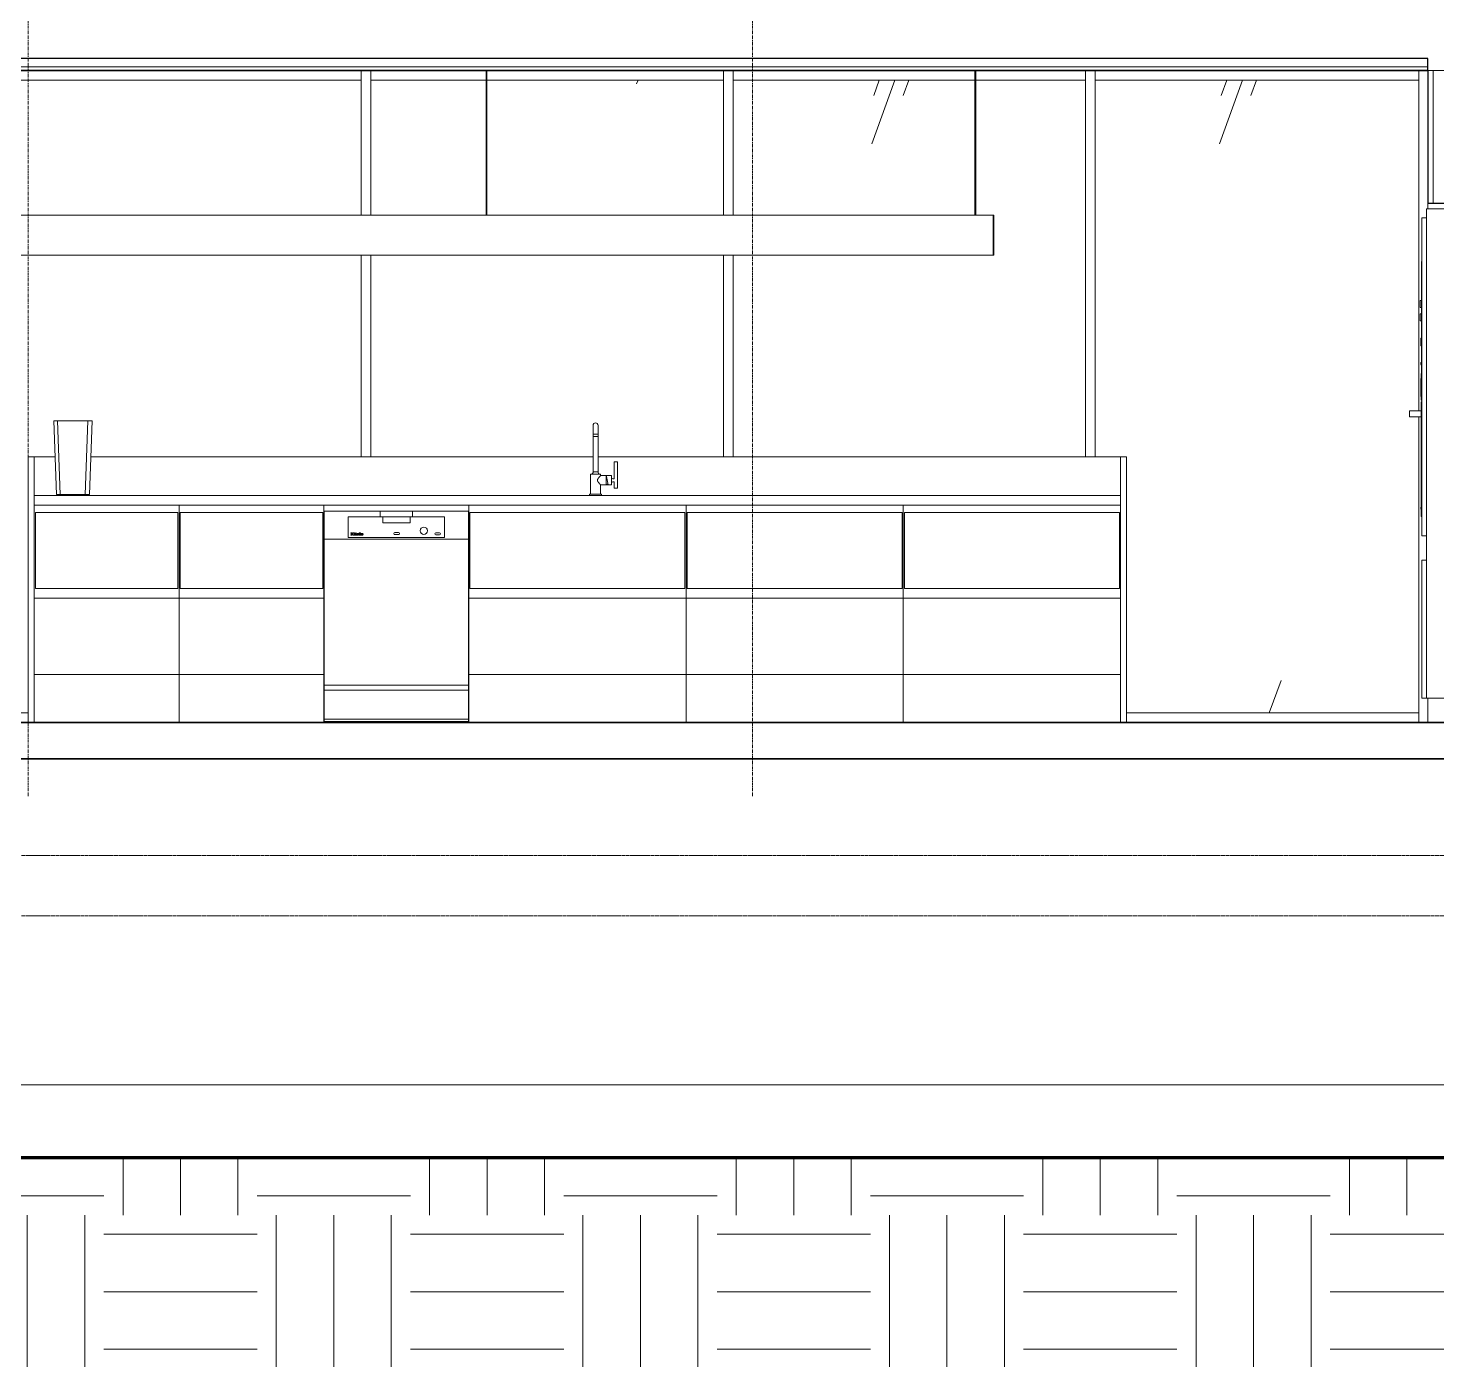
# Model space of a CAD drawing. Header units: millimetres. Extents: x -22400 to 100951, y -3625 to 17206.
# Drawn here: x 51506 to 57341, y -2667 to 2875 of the extents above; entities that cross this region are included whole.
import ezdxf

# ---------------------------------------------------------------- set-up
doc = ezdxf.new("R2010")
doc.units = ezdxf.units.MM
doc.linetypes.add('Dash - Tight', pattern=[4.5, 3, -1.5])
doc.linetypes.add('Grid Line', pattern=[22.225, 12.7, -3.175, 3.175, -3.175])
for name, color, linetype, lineweight in [('A-CLNG', 13, 'Continuous', 9), ('A-FLOR', 192, 'Continuous', 9), ('A-FLOR-LEVL', 51, 'Continuous', 9), ('A-GENM', 13, 'Continuous', 9), ('A-GLAZ-CURT', 52, 'Continuous', 9), ('A-GLAZ-CWMG', 51, 'Continuous', 9), ('A-WALL', 113, 'Continuous', 9), ('C-BLDG-PADS', 91, 'Continuous', 9), ('C-TOPO', 7, 'Continuous', 9), ('E-LITE-EQPM', 33, 'Continuous', 9), ('P-SANR-FIXT', 6, 'Continuous', 9), ('Q-CASE', 31, 'Continuous', 9), ('Q-SPCQ', 91, 'Continuous', 9), ('S-GRID', 1, 'Continuous', 9)]:
    doc.layers.add(name, color=color, linetype=linetype, lineweight=lineweight)

# ---------------------------------------------------------------- blocks, each defined once
blk = doc.blocks.new('Faucet-8inch_Reach-Kohler-Purist-7507 - Chrome-Polished_Chrome-CP-213558-Longitudinal Section')
at = {"layer": 'P-SANR-FIXT'}
for p, q in [((3401.8, 1230.5), (3401.8, 1035.1)), ((3422.4, 1035.1), (3422.4, 1230.5)), ((3401.8, 1194.8), (3422.4, 1194.8)), ((3401.8, 1185.2), (3422.4, 1185.2)), ((3502.6, 1079.5), (3489.5, 1079.5)), ((3489.5, 1079.5), (3489.5, 1009.3)), ((3502.6, 971.2), (3502.6, 1079.5)), ((3391.5, 1028.5), (3391.5, 948.5)), ((3396, 1029.2), (3392.2, 1029.2)), ((3396, 1029.2), (3428.2, 1029.2)), ((3401.8, 1038.2), (3422.4, 1038.2)), ((3432, 1029.2), (3428.2, 1029.2)), ((3432.8, 1022.5), (3432.8, 1028.5)), ((3477.7, 1022.5), (3432.8, 1022.5)), ((3455.8, 984.4), (3455.8, 1022.5)), ((3455.8, 1020.4), (3457.5, 1020.4)), ((3457.5, 1021.7), (3457.5, 1018.9)), ((3464.3, 984.4), (3457.5, 1018.9)), ((3477.7, 1015.8), (3477.7, 1022.5)), ((3477.7, 1015.8), (3477.7, 991.1)), ((3489.5, 1009.3), (3484.1, 1009.3)), ((3484.1, 997.6), (3489.5, 997.6)), ((3489.5, 997.6), (3489.5, 971.2)), ((3388.3, 945.3), (3386.7, 945.3)), ((3386.7, 945.3), (3386.7, 941.5)), ((3388.3, 945.3), (3435.9, 945.3)), ((3432.8, 948.5), (3432.8, 984.4)), ((3432.8, 984.4), (3477.7, 984.4)), ((3436.8, 945.3), (3435.9, 945.3)), ((3437.5, 941.5), (3437.5, 944.6)), ((3477.7, 984.4), (3477.7, 991.1)), ((3489.5, 971.2), (3502.6, 971.2))]:
    blk.add_line(p, q, dxfattribs=at)
for centre, radius, start, end in [((3412.1, 1230.5), 10.3, 90, 180), ((3412.1, 1230.5), 10.3, 0, 90), ((3392.2, 1028.5), 0.774, 90, 180), ((3396, 1035.1), 5.8, 270, 0), ((3428.2, 1035.1), 5.82, 180, 270), ((3432, 1028.5), 0.755, 0, 90), ((3458.3, 1021.7), 0.794, 90, 180), ((3484.1, 1015.8), 6.45, 180, 270), ((3484.1, 991.1), 6.45, 90, 180), ((3387.5, 941.5), 0.759, 180, 270), ((3388.3, 948.5), 3.14, 270, 0), ((3435.9, 948.5), 3.16, 180, 270), ((3436.8, 944.6), 0.714, 0, 90), ((3436.8, 941.5), 0.757, 270, 0), ((3455.8, 1003.5), 17, 270.07243, 296.98132)]:
    blk.add_arc(centre, radius, start, end, dxfattribs=at)
for points, knots in [([(3432.8, 1022.5), (3432.8, 1022.5), (3432.6, 1022.3), (3432.2, 1021.9), (3431.8, 1021.4), (3431.3, 1020.8), (3430.4, 1019.9), (3429.5, 1018.8), (3428.4, 1017.6), (3427.5, 1016.6), (3426.6, 1015.6), (3425.7, 1014.5), (3424.8, 1013.3), (3423.9, 1012.1), (3423.1, 1011.1), (3422.5, 1010.2), (3422.2, 1009.5), (3421.8, 1008.8), (3421.4, 1007.9), (3420.7, 1006.1), (3420.3, 1004.6), (3420.1, 1003.4)], [-1, -1, -1, -1, -0.9, -0.85, -0.8, -0.75, -0.7, -0.6, -0.55, -0.5, -0.45, -0.4, -0.35, -0.3, -0.25, -0.225, -0.2, -0.175, -0.15, -0.1, 0, 0, 0, 0]), ([(3420.1, 1003.4), (3420.2, 1002.5), (3420.5, 1001.2), (3421, 999.8), (3421.3, 999), (3421.6, 998.4), (3421.9, 997.8), (3422.3, 997.1), (3422.9, 996.2), (3423.5, 995.3), (3424, 994.7), (3424.4, 994.2), (3424.7, 993.7), (3425.2, 993), (3426.1, 992), (3427.3, 990.5), (3428.5, 989.2), (3429.3, 988.2), (3430, 987.5), (3430.5, 986.9), (3431.2, 986.1), (3431.9, 985.3), (3432.5, 984.7), (3432.7, 984.5), (3432.8, 984.4)], [-1, -1, -1, -1, -0.916667, -0.875, -0.854167, -0.833333, -0.8125, -0.791667, -0.75, -0.708333, -0.6875, -0.666667, -0.645833, -0.625, -0.583333, -0.5, -0.416667, -0.375, -0.333333, -0.291667, -0.25, -0.166667, -0.083333, 0, 0, 0, 0])]:
    blk.add_open_spline(points, degree=3, knots=knots, dxfattribs=at)
blk = doc.blocks.new('Miele MasterCool KF 1911 Vi - Miele Fridge_Freezer KF 1911 Vi-684776-Longitudinal Section')
at = {"layer": 'Q-SPCQ'}
for p, q in [((6854.9, 2113.1), (6853.8, 2113.1)), ((6853.8, 2105.2), (6853.8, 2112.2)), ((6854.9, 2112.2), (6853.8, 2112.2)), ((6854.9, 2110.5), (6853.8, 2110.5)), ((6853.8, 2107.6), (6853.8, 2108.5)), ((6853.8, 2108.5), (6853.8, 2108.5)), ((6854.9, 2107.6), (6853.8, 2107.6)), ((6853.8, 2106.6), (6853.8, 2103.8)), ((6853.8, 2105.8), (6853.8, 2106.6)), ((6853.8, 2106.6), (6854.9, 2106.6)), ((6854.9, 2106.6), (6853.8, 2106.6)), ((6854.9, 2106.6), (6853.8, 2106.6)), ((6853.8, 2103.8), (6853.8, 2105.8)), ((6853.8, 2105.8), (6853.8, 2104.8)), ((6853.8, 2104.8), (6853.8, 2105.8)), ((6854.9, 2105.8), (6853.8, 2105.8)), ((6854.9, 2105.8), (6853.8, 2105.8)), ((6853.8, 2103.8), (6853.8, 2105.2)), ((6853.8, 2103.8), (6853.8, 2105.2)), ((6853.8, 2103.8), (6853.8, 2105.2)), ((6853.8, 2103.8), (6853.8, 2105.2)), ((6853.8, 2105.2), (6853.8, 2104.8)), ((6854.9, 2105.2), (6853.8, 2105.2)), ((6854.9, 2105.2), (6853.8, 2105.2)), ((6853.8, 2105.1), (6853.8, 2103.8)), ((6853.8, 2104.8), (6853.8, 2105.1)), ((6853.8, 2103.8), (6853.8, 2104.8)), ((6853.8, 2104.8), (6853.8, 2104.8)), ((6853.8, 2104.8), (6853.8, 2104.8)), ((6854.9, 2104.8), (6853.8, 2104.8)), ((6854.9, 2104.8), (6853.8, 2104.8)), ((6854.9, 2103.8), (6853.8, 2103.8)), ((6854.9, 2103.8), (6853.8, 2103.8)), ((6854.9, 2103.8), (6853.8, 2103.8)), ((6854.9, 2103.8), (6853.8, 2103.8)), ((6854.9, 2103.8), (6853.8, 2103.8)), ((6854.9, 2103.8), (6853.8, 2103.8)), ((6853.8, 2103.4), (6854.9, 2103.4)), ((6853.8, 2103.4), (6854.9, 2103.4)), ((6854.9, 102), (6854.9, 2127)), ((7398.9, 2127), (6854.9, 2127)), ((7398.9, 2127), (7417.9, 2127)), ((7398.9, 102), (7398.9, 2127)), ((7398.9, 2127), (7398.9, 102)), ((7417.9, 2127), (7417.9, 102)), ((6834.9, 773), (6834.9, 2090.1)), ((6854.9, 2090.1), (6834.9, 2090.1)), ((6854.9, 2090.1), (6854.9, 773)), ((7417.9, 1982), (7446.9, 1982)), ((7417.9, 102), (7417.9, 1982)), ((7446.9, 1982), (7446.9, 102)), ((6854.9, 773), (6834.9, 773)), ((6834.9, 102), (6834.9, 672)), ((6854.9, 672), (6834.9, 672)), ((6854.9, 672), (6854.9, 102)), ((6854.9, 102), (6834.9, 102)), ((7398.9, 102), (6854.9, 102)), ((7417.9, 102), (6941.9, 102)), ((6941.9, 102), (6941.9, 64)), ((6941.9, 64), (6960.9, 64)), ((6960.9, 64), (6960.9, 25.4)), ((7417.9, 102), (7398.9, 102)), ((7417.9, 25.4), (7417.9, 102)), ((7446.9, 102), (7417.9, 102)), ((6960.9, 25.4), (7417.9, 25.4)), ((6987.7, 7.6), (7002.7, 7.6)), ((6987.7, 0), (6987.7, 7.6)), ((6992.7, 25.4), (6992.7, 7.6)), ((7002.7, 7.6), (7017.7, 7.6)), ((7002.7, 7.6), (7002.7, 0)), ((7012.7, 7.6), (7012.7, 25.4)), ((7017.7, 0), (7017.7, 7.6)), ((7333.1, 7.6), (7348.1, 7.6)), ((7333.1, 0), (7333.1, 7.6)), ((7338.1, 25.4), (7338.1, 7.6)), ((7348.1, 7.6), (7363.1, 7.6)), ((7348.1, 7.6), (7348.1, 0)), ((7358.1, 7.6), (7358.1, 25.4)), ((7363.1, 0), (7363.1, 7.6)), ((7002.7, 0), (6987.7, 0)), ((7017.7, 0), (7002.7, 0)), ((7348.1, 0), (7333.1, 0)), ((7363.1, 0), (7348.1, 0))]:
    blk.add_line(p, q, dxfattribs=at)
at = {"layer": 'Q-SPCQ', "flags": 128}
blk.add_lwpolyline([(6853.8, 2106.6), (6853.8, 2107.5), (6853.8, 2108.3), (6853.8, 2109), (6853.8, 2109.7), (6853.8, 2110.1), (6853.8, 2110.4), (6853.8, 2110.5), (6853.8, 2110.4), (6853.8, 2110.1), (6853.8, 2109.7), (6853.8, 2109), (6853.8, 2108.3), (6853.8, 2107.5), (6853.8, 2106.6)], dxfattribs=at)
blk = doc.blocks.new('Miele Oven H 5681 BP - Miele Oven H 5681 BP-686169-Longitudinal Section')
at = {"layer": 'Q-SPCQ'}
for p, q in [((6831.2, 1350.5), (6831.2, 1425)), ((6832, 1446), (6832, 1334.5)), ((6834.9, 1446), (6832, 1446)), ((6784.5, 1290.5), (6832, 1290.5)), ((6784.5, 1290.5), (6784.5, 1265.5)), ((6832, 1334.5), (6834.9, 1334.5)), ((6832, 1327.5), (6832, 928)), ((6834.9, 1327.5), (6832, 1327.5)), ((6832, 1265.5), (6784.5, 1265.5)), ((6832, 893.1), (6831, 893.1)), ((6831, 885.2), (6831, 892.3)), ((6832, 892.3), (6831, 892.3)), ((6832, 890.6), (6831, 890.6)), ((6831, 887.7), (6831, 888.6)), ((6831, 888.6), (6831, 888.6)), ((6832, 887.7), (6831, 887.7)), ((6831, 886.6), (6831, 883.8)), ((6831, 885.8), (6831, 886.6)), ((6831, 886.6), (6832, 886.6)), ((6832, 886.6), (6831, 886.6)), ((6832, 886.6), (6831, 886.6)), ((6831, 883.8), (6831, 885.8)), ((6831, 885.8), (6831, 884.8)), ((6831, 884.9), (6831, 885.8)), ((6832, 885.8), (6831, 885.8)), ((6832, 885.8), (6831, 885.8)), ((6831, 883.8), (6831, 885.2)), ((6831, 883.8), (6831, 885.2)), ((6831, 883.8), (6831, 885.2)), ((6831, 883.8), (6831, 885.2)), ((6831, 883.8), (6831, 885.2)), ((6831, 885.2), (6831, 883.8)), ((6831, 885.2), (6831, 884.8)), ((6832, 885.2), (6831, 885.2)), ((6832, 885.2), (6831, 885.2)), ((6831, 884.9), (6831, 885.1)), ((6831, 883.8), (6831, 884.9)), ((6831, 884.8), (6831, 884.9)), ((6831, 884.8), (6831, 884.9)), ((6832, 884.9), (6831, 884.9)), ((6832, 884.9), (6831, 884.9)), ((6831, 883.8), (6832, 883.8)), ((6832, 883.8), (6831, 883.8)), ((6832, 883.8), (6831, 883.8)), ((6832, 883.8), (6831, 883.8)), ((6832, 883.8), (6831, 883.8)), ((6832, 883.8), (6831, 883.8)), ((6832, 883.8), (6831, 883.8)), ((6831, 883.4), (6832, 883.4)), ((6831, 883.4), (6832, 883.4)), ((6832, 928), (6832, 854)), ((6834.9, 928), (6832, 928)), ((6832, 928), (6834.9, 928)), ((6832, 854), (6834.9, 854))]:
    blk.add_line(p, q, dxfattribs=at)
at = {"layer": 'Q-SPCQ', "flags": 128}
blk.add_lwpolyline([(6831, 886.6), (6831, 887.5), (6831, 888.3), (6831, 889.1), (6831, 889.7), (6831, 890.2), (6831, 890.5), (6831, 890.6), (6831, 890.5), (6831, 890.2), (6831, 889.7), (6831, 889.1), (6831, 888.3), (6831, 887.5), (6831, 886.6)], dxfattribs=at)
blk = doc.blocks.new('Miele Built-under Dishwasher G 4101 U CS - Miele Built-under Dishwasher G 4101 U CS-694781-Longitudinal Section')
at = {"layer": 'A-GENM'}
for p, q in [((2287.9, 759), (2287.9, 875)), ((2520.5, 875), (2287.9, 875)), ((2386.9, 766.7), (2386.9, 851.7)), ((2386.9, 851.7), (2520.5, 851.7)), ((2653.4, 875), (2520.5, 875)), ((2520.5, 875), (2520.5, 851.7)), ((2520.5, 851.7), (2653.4, 851.7)), ((2531, 826.7), (2531, 851.7)), ((2644.6, 826.7), (2531, 826.7)), ((2644.6, 851.7), (2644.6, 826.7)), ((2653.4, 851.7), (2653.4, 875)), ((2885.9, 875), (2653.4, 875)), ((2653.4, 851.7), (2786.9, 851.7)), ((2786.9, 851.7), (2786.9, 766.7)), ((2885.9, 875), (2885.9, 759)), ((2287.9, 759), (2885.9, 759)), ((2287.9, 155), (2287.9, 759)), ((2885.9, 759), (2287.9, 759)), ((2786.9, 766.7), (2386.9, 766.7)), ((2404.3, 785.2), (2398.6, 785.2)), ((2398.6, 785.2), (2398.6, 783.9)), ((2398.6, 783.9), (2399.6, 783.9)), ((2399.6, 778.1), (2398.6, 778.1)), ((2398.6, 778.1), (2398.6, 776.8)), ((2398.6, 776.8), (2402.2, 776.8)), ((2399.6, 783.9), (2399.6, 778.1)), ((2401.2, 778.1), (2401.2, 781.8)), ((2401.2, 781.8), (2404.9, 776.8)), ((2402.2, 778.1), (2401.2, 778.1)), ((2402.2, 776.8), (2402.2, 778.1)), ((2406.7, 781.9), (2404.3, 785.2)), ((2404.9, 776.8), (2408.6, 781.9)), ((2409.1, 785.2), (2406.7, 781.9)), ((2408.6, 778.1), (2407.6, 778.1)), ((2407.6, 778.1), (2407.6, 776.8)), ((2407.6, 776.8), (2414.1, 776.8)), ((2408.6, 781.9), (2408.6, 778.1)), ((2414.1, 785.2), (2409.1, 785.2)), ((2413.1, 778.1), (2413.1, 783.9)), ((2413.1, 783.9), (2414.1, 783.9)), ((2414.1, 778.1), (2413.1, 778.1)), ((2414.1, 783.9), (2414.1, 785.2)), ((2414.1, 776.8), (2414.1, 778.1)), ((2420.5, 783.2), (2415, 783.2)), ((2415, 783.2), (2415, 781.7)), ((2415, 781.7), (2416, 781.7)), ((2416, 778.1), (2415, 778.1)), ((2415, 778.1), (2415, 776.8)), ((2415, 776.8), (2421.5, 776.8)), ((2416, 781.7), (2416, 778.1)), ((2419.8, 786), (2417, 784.7)), ((2417, 784.7), (2417.6, 783.4)), ((2417.6, 783.4), (2420.4, 784.7)), ((2420.4, 784.7), (2419.8, 786)), ((2420.5, 778.1), (2420.5, 783.2)), ((2421.5, 778.1), (2420.5, 778.1)), ((2421.5, 776.8), (2421.5, 778.1)), ((2426, 780.6), (2426, 781.5)), ((2427.4, 780.6), (2426, 780.6)), ((2426, 778.7), (2426, 779.6)), ((2426, 779.6), (2431.5, 779.6)), ((2427.4, 781.5), (2427.4, 780.6)), ((2431.3, 778.8), (2428.9, 778.8)), ((2438.4, 785.2), (2432.8, 785.2)), ((2432.8, 785.2), (2432.8, 783.9)), ((2432.8, 783.9), (2433.7, 783.9)), ((2433.7, 778.1), (2432.8, 778.1)), ((2432.8, 778.1), (2432.8, 776.8)), ((2432.8, 776.8), (2439.4, 776.8)), ((2433.7, 783.9), (2433.7, 778.1)), ((2438.4, 778.1), (2438.4, 785.2)), ((2439.4, 778.1), (2438.4, 778.1)), ((2439.4, 776.8), (2439.4, 778.1)), ((2444.4, 780.6), (2444.4, 781.5)), ((2445.8, 780.6), (2444.4, 780.6)), ((2444.4, 778.7), (2444.4, 779.6)), ((2444.4, 779.6), (2449.9, 779.6)), ((2445.8, 781.5), (2445.8, 780.6)), ((2449.7, 778.8), (2447.2, 778.8)), ((2595.3, 786.7), (2580.3, 786.7)), ((2580.3, 778.4), (2595.3, 778.4)), ((2765.4, 786.3), (2750.4, 786.3)), ((2750.4, 778), (2765.4, 778)), ((2885.9, 759), (2885.9, 155)), ((2287.9, 155), (2885.9, 155)), ((2287.9, 134.8), (2287.9, 155)), ((2287.9, 15), (2287.9, 134.8)), ((2287.9, 134.8), (2885.9, 134.8)), ((2885.9, 155), (2885.9, 134.8)), ((2885.9, 134.8), (2885.9, 15)), ((2287.9, 5), (2287.9, 15)), ((2287.9, 15), (2885.9, 15)), ((2287.9, 5), (2885.9, 5)), ((2292.8, 5), (2292.8, 0)), ((2293.1, 5), (2293.1, 0)), ((2312.8, 0), (2312.8, 5)), ((2313.1, 0), (2313.1, 5)), ((2860.9, 5), (2860.9, 0)), ((2861, 5), (2861, 0)), ((2880.9, 0), (2880.9, 5)), ((2881, 0), (2881, 5)), ((2885.9, 15), (2885.9, 5))]:
    blk.add_line(p, q, dxfattribs=at)
at = {"layer": 'A-GENM', "flags": 128}
for points in [[(2431.5, 779.6), (2431.4, 780.4), (2431, 781.3), (2430.4, 782), (2429.7, 782.6), (2428.8, 783.1), (2427.8, 783.4), (2426.7, 783.5), (2425.7, 783.4), (2424.7, 783.1), (2423.8, 782.6), (2423, 782), (2422.4, 781.3), (2422.1, 780.4), (2422, 779.6)], [(2449.9, 779.6), (2449.7, 780.4), (2449.4, 781.3), (2448.8, 782), (2448.1, 782.6), (2447.2, 783.1), (2446.2, 783.4), (2445.1, 783.5), (2444, 783.4), (2443, 783.1), (2442.1, 782.6), (2441.4, 782), (2440.8, 781.3), (2440.5, 780.4), (2440.4, 779.6)]]:
    blk.add_lwpolyline(points, dxfattribs=at)
at = {"layer": 'A-GENM'}
for centre, radius, start, end in [((2425.1, 779.8), 3.14, 185.05678, 256.90124), ((2426.6, 782.2), 5.87, 248.00668, 323.99332), ((2426.7, 781.5), 0.706, 0, 180), ((2426.9, 778.7), 0.922, 180, 270), ((2427.3, 779.5), 1.72, 257.18876, 335.34679), ((2443.5, 779.8), 3.14, 185.05678, 256.90124), ((2445, 782.2), 5.87, 248.00668, 323.99332), ((2445.1, 781.5), 0.706, 0, 180), ((2445.3, 778.7), 0.922, 180, 270), ((2445.7, 779.5), 1.72, 257.18876, 335.34679), ((2580.3, 782.5), 4.16, 90, 270), ((2595.3, 782.5), 4.16, 270, 90), ((2700.7, 794.5), 15, 90, 270), ((2700.7, 794.5), 15, 270, 90), ((2750.4, 782.1), 4.16, 90, 270), ((2765.4, 782.1), 4.16, 270, 90)]:
    blk.add_arc(centre, radius, start, end, dxfattribs=at)
blk = doc.blocks.new('Miele Built-in Microwave M 8260-2 - Miele Microwave M 8260-2-696969-Longitudinal Section')
at = {"layer": 'Q-SPCQ'}
for p, q in [((6834, 1813.9), (6834, 1908.5)), ((6834, 1526), (6834, 1813.9)), ((6834, 1748), (6827.9, 1748)), ((6827.9, 1733), (6827.9, 1747.5)), ((6827.9, 1718.5), (6827.9, 1733)), ((6827.9, 1718), (6834, 1718)), ((6834, 1693), (6827.9, 1693)), ((6827.9, 1678), (6827.9, 1692.5)), ((6827.9, 1663.5), (6827.9, 1678)), ((6827.9, 1663), (6834, 1663)), ((6834, 1592), (6831, 1592)), ((6831, 1592), (6831, 1590)), ((6831, 1590), (6831, 1592)), ((6831, 1561.6), (6831, 1590)), ((6831, 1561.6), (6831, 1559.6)), ((6831, 1559.6), (6831, 1561.6)), ((6831, 1559.6), (6834, 1559.6)), ((6834, 1448), (6834, 1526)), ((6834, 1491.4), (6831, 1491.4)), ((6831, 1483.5), (6831, 1490.6)), ((6834, 1490.6), (6831, 1490.6)), ((6834, 1488.9), (6831, 1488.9)), ((6831, 1486), (6831, 1486.9)), ((6831, 1486.9), (6831, 1486.9)), ((6834, 1486), (6831, 1486)), ((6831, 1484.9), (6831, 1482.1)), ((6831, 1484.1), (6831, 1484.9)), ((6831, 1484.9), (6834, 1484.9)), ((6834, 1484.9), (6831, 1484.9)), ((6834, 1484.9), (6831, 1484.9)), ((6831, 1482.1), (6831, 1484.1)), ((6831, 1484.1), (6831, 1483.1)), ((6831, 1483.2), (6831, 1484.1)), ((6834, 1484.1), (6831, 1484.1)), ((6834, 1484.1), (6831, 1484.1)), ((6831, 1482.1), (6831, 1483.5)), ((6831, 1482.1), (6831, 1483.5)), ((6831, 1482.1), (6831, 1483.5)), ((6831, 1482.1), (6831, 1483.5)), ((6831, 1483.5), (6831, 1483.1)), ((6834, 1483.5), (6831, 1483.5)), ((6834, 1483.5), (6831, 1483.5)), ((6831, 1483.4), (6831, 1482.1)), ((6831, 1483.2), (6831, 1483.4)), ((6831, 1482.1), (6831, 1483.2)), ((6831, 1483.1), (6831, 1483.2)), ((6831, 1483.1), (6831, 1483.2)), ((6834, 1483.2), (6831, 1483.2)), ((6834, 1483.2), (6831, 1483.2)), ((6834, 1482.1), (6831, 1482.1)), ((6834, 1482.1), (6831, 1482.1)), ((6834, 1482.1), (6831, 1482.1)), ((6834, 1482.1), (6831, 1482.1)), ((6834, 1482.1), (6831, 1482.1)), ((6834, 1482.1), (6831, 1482.1)), ((6831, 1481.7), (6834, 1481.7)), ((6831, 1481.7), (6834, 1481.7))]:
    blk.add_line(p, q, dxfattribs=at)
at = {"layer": 'Q-SPCQ', "flags": 128}
blk.add_lwpolyline([(6831, 1484.9), (6831, 1485.8), (6831, 1486.6), (6831, 1487.4), (6831, 1488), (6831, 1488.5), (6831, 1488.8), (6831, 1488.9), (6831, 1488.8), (6831, 1488.5), (6831, 1488), (6831, 1487.4), (6831, 1486.6), (6831, 1485.8), (6831, 1484.9)], dxfattribs=at)
blk = doc.blocks.new('SH_Lighting-Pendant-Litecontrol-Mod66-8_Foot_09 - P-D-66N28T8-802440-Longitudinal Section')
at = {"layer": 'E-LITE-EQPM'}
for p, q in [((933, 2700), (933, 2100.9)), ((936, 2100.9), (936, 2700)), ((2958.4, 2700), (2958.4, 2100.9)), ((2961.4, 2100.9), (2961.4, 2700)), ((4983.8, 2700), (4983.8, 2100.9)), ((4986.8, 2100.9), (4986.8, 2700)), ((858.3, 1935.8), (858.3, 2100.9)), ((859.9, 2100.9), (858.3, 2100.9)), ((859.9, 2100.9), (859.9, 1935.8)), ((859.9, 1935.8), (859.9, 2100.9)), ((5059.9, 2100.9), (859.9, 2100.9)), ((5059.9, 1935.8), (5059.9, 2100.9)), ((5059.9, 2100.9), (5061.5, 2100.9)), ((5059.9, 2100.9), (5059.9, 1935.8)), ((5061.5, 2100.9), (5061.5, 1935.8)), ((859.9, 1935.8), (858.3, 1935.8)), ((859.9, 1935.8), (5059.9, 1935.8)), ((5059.9, 1935.8), (5061.5, 1935.8))]:
    blk.add_line(p, q, dxfattribs=at)
blk = doc.blocks.new('System Panel - Glazed-978502-Longitudinal Section')
at = {"layer": 'A-GLAZ-CURT'}
h = blk.add_hatch(dxfattribs=at)
h.set_pattern_fill('FP_27', color=256, style=0, pattern_type=2)
h.set_pattern_definition([(70, (6159.9, 1850), (-973.9, 248.05), [800, -2500]), (70, (6151.9, 1650), (-973.9, 248.05), [1200, -2100]), (70, (6281.9, 1850), (-973.9, 248.05), [800, -2500])])
h.paths.add_polyline_path([(6821.9, 40), (6821.9, 1265.5), (6784.5, 1265.9), (6784.5, 1290.5), (6821.9, 1290.9), (6821.9, 2660), (5481.9, 2660), (5481.9, 1100), (5611.9, 1100), (5611.9, 40), (6388.2, 40)], flags=0)
blk = doc.blocks.new('Rectangular Mullion - 64 x 128 rectangular-978501-Longitudinal Section')
at = {"layer": 'A-GLAZ-CWMG'}
for p, q in [((5611.9, 40), (6821.9, 40)), ((6821.9, 40), (6821.9, 0))]:
    blk.add_line(p, q, dxfattribs=at)
blk = doc.blocks.new('Rectangular Mullion - 64 x 128 rectangular-976965-Longitudinal Section')
at = {"layer": 'A-GLAZ-CWMG'}
for p, q in [((6821.9, 1290.5), (6821.9, 2700)), ((6821.9, 0), (6821.9, 1265.5))]:
    blk.add_line(p, q, dxfattribs=at)
blk = doc.blocks.new('System Panel - Glazed-976966-Longitudinal Section')
at = {"layer": 'A-GLAZ-CURT'}
h = blk.add_hatch(dxfattribs=at)
h.set_pattern_fill('FP_28', color=256, style=0, pattern_type=2)
h.set_pattern_definition([(70, (4719.9, 1850), (-973.9, 248.05), [800, -2500]), (70, (4711.9, 1650), (-973.9, 248.05), [1200, -2100]), (70, (4841.9, 1850), (-973.9, 248.05), [800, -2500])])
h.paths.add_polyline_path([(3981.9, 1100), (5441.9, 1100), (5441.9, 2660), (4986.8, 2660), (4986.8, 2100.9), (5061.5, 2100.9), (5061.5, 1935.8), (3981.9, 1935.8), (3981.9, 1134.4)], flags=0)
h.paths.add_polyline_path([(4169.3, 2100.9), (4983.8, 2100.9), (4983.8, 2660), (3981.9, 2660), (3981.9, 2100.9)], flags=0)
blk = doc.blocks.new('Rectangular Mullion - 64 x 128 rectangular-V40-Longitudinal Section')
at = {"layer": 'A-GLAZ-CWMG'}
for p, q in [((5481.9, 2660), (5481.9, 2700)), ((6821.9, 2700), (6821.9, 2660)), ((6821.9, 2660), (5481.9, 2660))]:
    blk.add_line(p, q, dxfattribs=at)
blk = doc.blocks.new('Rectangular Mullion - 64 x 128 rectangular-909207-Longitudinal Section')
at = {"layer": 'A-GLAZ-CWMG'}
for p, q in [((3981.9, 2660), (3981.9, 2700)), ((5441.9, 2700), (5441.9, 2660)), ((4984.3, 2660), (3981.9, 2660)), ((5441.9, 2660), (4986.4, 2660))]:
    blk.add_line(p, q, dxfattribs=at)
blk = doc.blocks.new('Rectangular Mullion - 64 x 128 rectangular-V41-Longitudinal Section')
at = {"layer": 'A-GLAZ-CWMG'}
for p, q in [((2481.9, 2660), (2481.9, 2700)), ((3941.9, 2700), (3941.9, 2660)), ((2958.9, 2660), (2481.9, 2660)), ((3941.9, 2660), (2961, 2660))]:
    blk.add_line(p, q, dxfattribs=at)
blk = doc.blocks.new('Rectangular Mullion - 64 x 128 rectangular-V42-Longitudinal Section')
at = {"layer": 'A-GLAZ-CWMG'}
for p, q in [((981.9, 2660), (981.9, 2700)), ((2441.9, 2700), (2441.9, 2660)), ((2441.9, 2660), (981.9, 2660))]:
    blk.add_line(p, q, dxfattribs=at)
blk = doc.blocks.new('Rectangular Mullion - 64 x 128 rectangular-485517-Longitudinal Section')
at = {"layer": 'A-GLAZ-CWMG'}
for p, q in [((981.9, 0), (981.9, 40)), ((981.9, 40), (1061.9, 40))]:
    blk.add_line(p, q, dxfattribs=at)
blk = doc.blocks.new('Rectangular Mullion - 64 x 128 rectangular-976962-Longitudinal Section')
at = {"layer": 'A-GLAZ-CWMG'}
for p, q in [((5441.9, 2700), (5441.9, 1100)), ((5481.9, 2700), (5481.9, 1100))]:
    blk.add_line(p, q, dxfattribs=at)
blk = doc.blocks.new('Rectangular Mullion - 64 x 128 rectangular-V50-Longitudinal Section')
at = {"layer": 'A-GLAZ-CWMG'}
for p, q in [((3941.9, 2700), (3941.9, 2100.9)), ((3981.9, 2700), (3981.9, 2100.9)), ((3941.9, 1935.8), (3941.9, 1100)), ((3981.9, 1935.8), (3981.9, 1100))]:
    blk.add_line(p, q, dxfattribs=at)
blk = doc.blocks.new('aalto vase - tall - White-993873-Longitudinal Section')
at = {"layer": 'A-GENM'}
for p, q in [((1167.6, 1249.8), (1178.7, 945)), ((1168.5, 1249.8), (1178, 1249.8)), ((1178, 1249.8), (1183.2, 1249.8)), ((1183.1, 1249.8), (1194.2, 945)), ((1183.1, 1249.8), (1226.1, 1249.8)), ((1226.1, 1249.8), (1229.7, 1249.8)), ((1229.7, 1249.8), (1245.2, 1249.8)), ((1245.2, 1249.8), (1273, 1249.8)), ((1273, 1249.8), (1309.1, 1249.8)), ((1298, 945), (1309.1, 1249.8)), ((1309.5, 1249.8), (1321.6, 1249.8)), ((1315.9, 945), (1327, 1249.8)), ((1321.6, 1249.8), (1327, 1249.8)), ((1186.6, 945), (1178.7, 945)), ((1194.8, 945), (1186.6, 945)), ((1216.6, 945), (1194.2, 945)), ((1225.3, 945), (1216.6, 945)), ((1243.7, 945), (1225.3, 945)), ((1276.3, 945), (1243.7, 945)), ((1298, 945), (1276.3, 945)), ((1312.2, 945), (1297.4, 945)), ((1315.8, 945), (1312.2, 945))]:
    blk.add_line(p, q, dxfattribs=at)

msp = doc.modelspace()

# ---------------------------------------------------------------- hatches: boundary and pattern name
at = {"layer": 'C-TOPO'}
h = msp.add_hatch(dxfattribs=at)
h.set_pattern_fill('FP_17', color=256, style=0, pattern_type=2)
h.set_pattern_definition([(0, (53724.1, 1850), (635, 635), [635, -635]), (0, (53724.1, 2088.1), (635, 635), [635, -635]), (0, (53724.1, 2326.25), (635, 635), [635, -635]), (90, (53803.46, 2405.6), (-635, 635), [635, -635]), (90, (54041.6, 2405.6), (-635, 635), [635, -635]), (90, (54279.7, 2405.6), (-635, 635), [635, -635])])
h.paths.add_polyline_path([(59179.2, -2666.8), (71404.7, -2666.8), (71404.7, -1800.2), (38816.1, -1800.2), (38816.1, -2666.8), (59051.3, -2666.8)], flags=0)

# ---------------------------------------------------------------- linework, layer by layer
at = {"layer": 'A-CLNG', "lineweight": 25}
for p, q in [((57304.1, 2750), (44006.1, 2750)), ((57304.1, 2700), (57304.1, 2750))]:
    msp.add_line(p, q, dxfattribs=at)
at = {"layer": 'A-CLNG'}
msp.add_line((57304.1, 2715), (44006.1, 2715), dxfattribs=at)
at = {"layer": 'A-FLOR', "lineweight": 35}
for p, q in [((48050.2, 2700), (57304.1, 2700)), ((57431.9, 0), (39096.1, 0)), ((45506.1, -150), (63506.1, -150))]:
    msp.add_line(p, q, dxfattribs=at)
at = {"layer": 'A-FLOR-LEVL', "linetype": 'Dash - Tight'}
for p, q in [((34698.1, 2700), (73522.4, 2700)), ((34698.1, 0), (76566.3, 0)), ((34302.7, -550), (71505.6, -550)), ((34302.7, -800), (70809.6, -800))]:
    msp.add_line(p, q, dxfattribs=at)
at = {"layer": 'A-WALL', "lineweight": 25}
for p, q in [((57304.1, 2700), (57304.1, 2150)), ((57304.1, 2150), (57506.1, 2150))]:
    msp.add_line(p, q, dxfattribs=at)
at = {"layer": 'A-WALL'}
for p, q in [((57506.1, 2700), (57304.1, 2700)), ((57326.1, 2150), (57326.1, 2700)), ((57304.1, 2127), (57304.1, 2150)), ((57304.1, 0), (57304.1, 102))]:
    msp.add_line(p, q, dxfattribs=at)
at = {"layer": 'C-BLDG-PADS', "lineweight": 18}
for p, q in [((64174.1, -1500), (39096.1, -1500)), ((38816.1, -1800), (71434.7, -1800))]:
    msp.add_line(p, q, dxfattribs=at)
at = {"layer": 'C-TOPO', "lineweight": 70}
for p, q in [((38816.1, -1800.2), (55007.2, -1800.2)), ((55007.2, -1800.2), (57594.3, -1800.2))]:
    msp.add_line(p, q, dxfattribs=at)
at = {"layer": 'C-TOPO'}
for p in [(38816.1, -1800.2), (57594.3, -1800.2)]:
    msp.add_line(p, (55007.2, -1800.2), dxfattribs=at)
at = {"layer": 'Q-CASE'}
for p, q in [((51506.1, 1100), (51531.1, 1100)), ((51506.1, 0), (51506.1, 1100)), ((51531.1, 1100), (51617.3, 1100)), ((51531.1, 0), (51531.1, 1100)), ((51765.5, 1100), (53846, 1100)), ((53866.6, 1100), (56031.1, 1100)), ((56031.1, 1100), (56056.1, 1100)), ((56031.1, 0), (56031.1, 1100)), ((56056.1, 0), (56056.1, 1100)), ((56031.1, 940.8), (51531.1, 940.8)), ((51531.1, 905), (51531.1, 935.8)), ((56031.1, 935.8), (56031.1, 905)), ((51531.1, 900), (56031.1, 900)), ((52131.1, 515), (52131.1, 900)), ((52131.1, 515), (52131.1, 900)), ((52731.1, 515), (52731.1, 900)), ((53331.1, 515), (53331.1, 900)), ((54231.1, 515), (54231.1, 900)), ((54231.1, 515), (54231.1, 900)), ((55131.1, 515), (55131.1, 900)), ((55131.1, 515), (55131.1, 900)), ((51536.1, 555), (51536.1, 870)), ((52126.1, 870), (51536.1, 870)), ((52126.1, 870), (52126.1, 555)), ((52136.1, 555), (52136.1, 870)), ((52726.1, 870), (52136.1, 870)), ((52726.1, 870), (52726.1, 555)), ((53336.1, 555), (53336.1, 870)), ((54226.1, 870), (53336.1, 870)), ((54226.1, 870), (54226.1, 555)), ((54236.1, 555), (54236.1, 870)), ((55126.1, 870), (54236.1, 870)), ((55126.1, 870), (55126.1, 555)), ((55136.1, 555), (55136.1, 870)), ((56026.1, 870), (55136.1, 870)), ((56026.1, 870), (56026.1, 555)), ((51536.1, 555), (52126.1, 555)), ((52136.1, 555), (52726.1, 555)), ((53336.1, 555), (54226.1, 555)), ((54236.1, 555), (55126.1, 555)), ((55136.1, 555), (56026.1, 555)), ((51531.1, 200), (51531.1, 515)), ((52131.1, 515), (51531.1, 515)), ((52131.1, 200), (52131.1, 515)), ((52731.1, 515), (52131.1, 515)), ((52131.1, 515), (52131.1, 200)), ((52731.1, 515), (52731.1, 200)), ((53331.1, 200), (53331.1, 515)), ((54231.1, 515), (53331.1, 515)), ((54231.1, 515), (54231.1, 200)), ((54231.1, 200), (54231.1, 515)), ((55131.1, 515), (54231.1, 515)), ((55131.1, 515), (55131.1, 200)), ((55131.1, 200), (55131.1, 515)), ((56031.1, 515), (55131.1, 515)), ((56031.1, 515), (56031.1, 200)), ((51531.1, 200), (52131.1, 200)), ((52131.1, 0), (52131.1, 200)), ((52131.1, 200), (52731.1, 200)), ((52131.1, 0), (52131.1, 200)), ((52731.1, 0), (52731.1, 200)), ((53331.1, 0), (53331.1, 200)), ((53331.1, 200), (54231.1, 200)), ((54231.1, 0), (54231.1, 200)), ((54231.1, 0), (54231.1, 200)), ((54231.1, 200), (55131.1, 200)), ((55131.1, 0), (55131.1, 200)), ((55131.1, 0), (55131.1, 200)), ((55131.1, 200), (56031.1, 200))]:
    msp.add_line(p, q, dxfattribs=at)
at = {"layer": 'S-GRID', "linetype": 'Grid Line'}
for p, q in [((51506.1, -304.8), (51506.1, 11605.8)), ((54506.1, -304.8), (54506.1, 11605.8))]:
    msp.add_line(p, q, dxfattribs=at)

# ---------------------------------------------------------------- block references
at = {"layer": 'A-GENM'}
for name in ['aalto vase - tall - White-993873-Longitudinal Section', 'Miele Built-under Dishwasher G 4101 U CS - Miele Built-under Dishwasher G 4101 U CS-694781-Longitudinal Section']:
    msp.add_blockref(name, (50444.2, 0), dxfattribs=at)
at = {"layer": 'A-GLAZ-CURT'}
for name, p in [('System Panel - Glazed-976966-Longitudinal Section', (47444.2, 0)), ('System Panel - Glazed-976966-Longitudinal Section', (48944.2, 0)), ('System Panel - Glazed-976966-Longitudinal Section', (50444.2, 0)), ('System Panel - Glazed-978502-Longitudinal Section', (50444.2, 0))]:
    msp.add_blockref(name, p, dxfattribs=at)
at = {"layer": 'A-GLAZ-CWMG'}
for name, p in [('Rectangular Mullion - 64 x 128 rectangular-V42-Longitudinal Section', (50444.2, 0)), ('Rectangular Mullion - 64 x 128 rectangular-V50-Longitudinal Section', (48944.2, 0)), ('Rectangular Mullion - 64 x 128 rectangular-V41-Longitudinal Section', (50444.2, 0)), ('Rectangular Mullion - 64 x 128 rectangular-V50-Longitudinal Section', (50444.2, 0)), ('Rectangular Mullion - 64 x 128 rectangular-909207-Longitudinal Section', (50444.2, 0)), ('Rectangular Mullion - 64 x 128 rectangular-976962-Longitudinal Section', (50444.2, 0)), ('Rectangular Mullion - 64 x 128 rectangular-V40-Longitudinal Section', (50444.2, 0)), ('Rectangular Mullion - 64 x 128 rectangular-976965-Longitudinal Section', (50444.2, 0)), ('Rectangular Mullion - 64 x 128 rectangular-485517-Longitudinal Section', (50444.2, 0)), ('Rectangular Mullion - 64 x 128 rectangular-978501-Longitudinal Section', (50444.2, 0))]:
    msp.add_blockref(name, p, dxfattribs=at)
at = {"layer": 'E-LITE-EQPM'}
msp.add_blockref('SH_Lighting-Pendant-Litecontrol-Mod66-8_Foot_09 - P-D-66N28T8-802440-Longitudinal Section', (50444.2, 0), dxfattribs=at)
at = {"layer": 'P-SANR-FIXT'}
msp.add_blockref('Faucet-8inch_Reach-Kohler-Purist-7507 - Chrome-Polished_Chrome-CP-213558-Longitudinal Section', (50444.2, 0), dxfattribs=at)
at = {"layer": 'Q-SPCQ'}
for name in ['Miele MasterCool KF 1911 Vi - Miele Fridge_Freezer KF 1911 Vi-684776-Longitudinal Section', 'Miele Built-in Microwave M 8260-2 - Miele Microwave M 8260-2-696969-Longitudinal Section', 'Miele Oven H 5681 BP - Miele Oven H 5681 BP-686169-Longitudinal Section']:
    msp.add_blockref(name, (50444.2, 0), dxfattribs=at)

doc.saveas('drawing.dxf')
